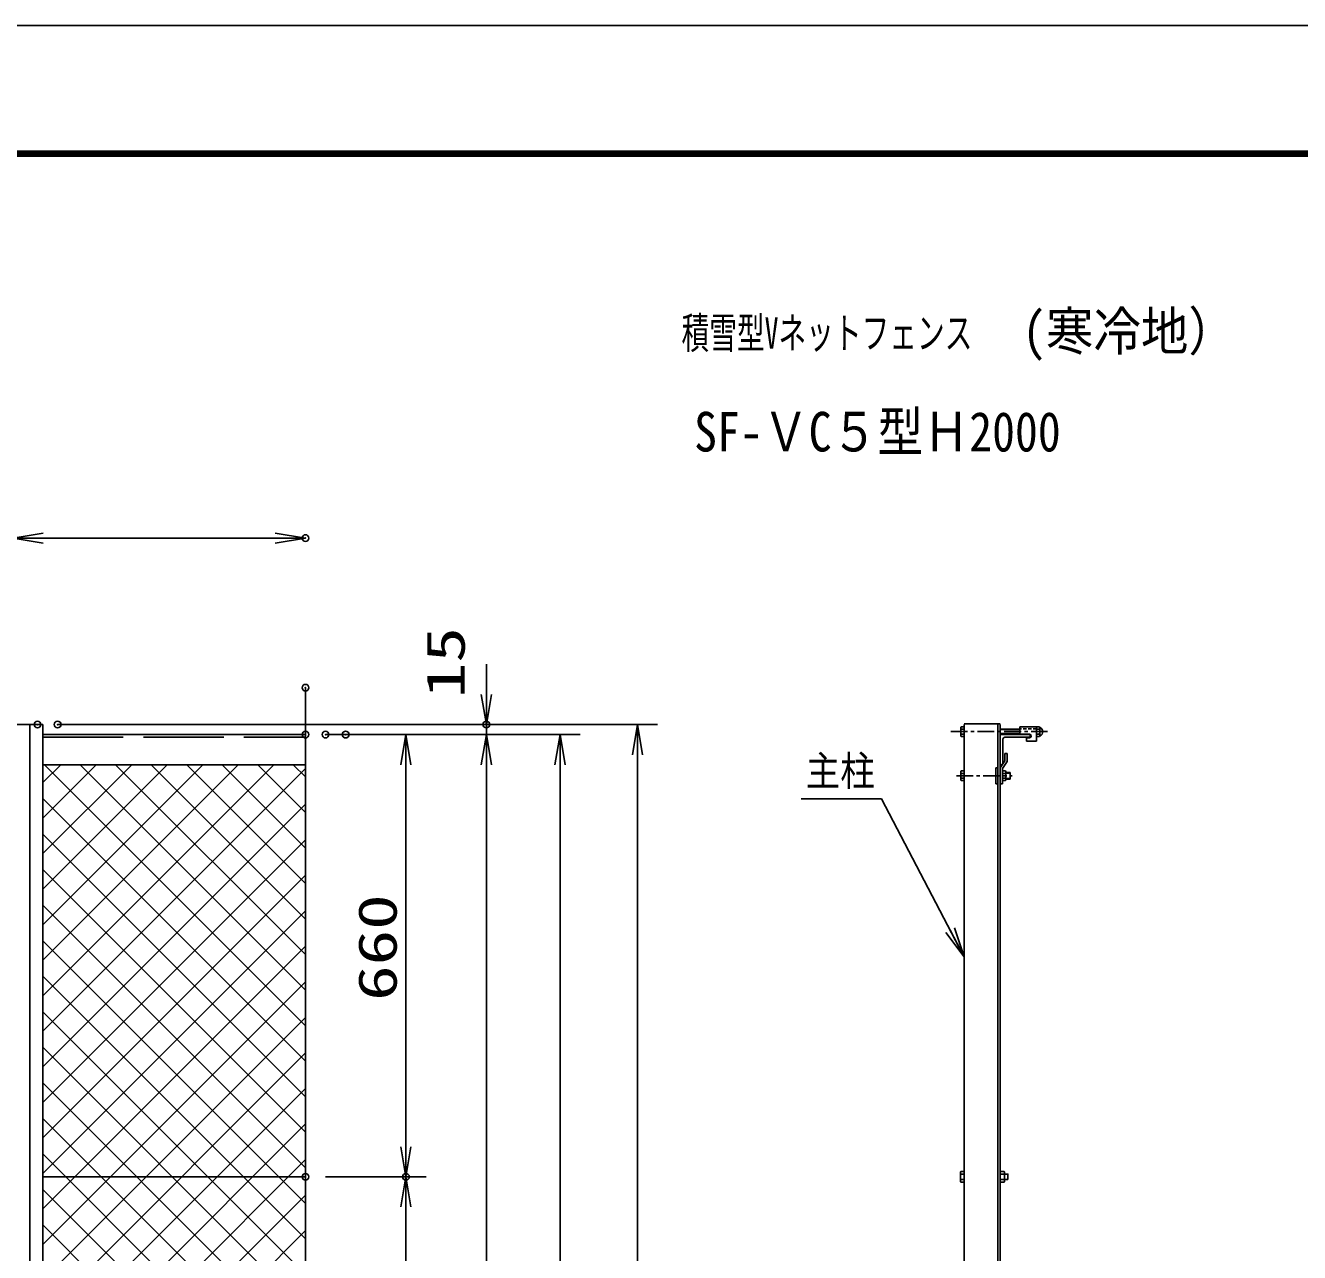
# Model space of a CAD drawing. Units: millimetres, scale not verified. Extents: x -4455 to 4455, y -3150 to 3150.
# Drawn here: x -1534 to 368, y 1319 to 3150 of the extents above; entities that cross this region are included whole.
import ezdxf
from ezdxf.enums import TextEntityAlignment as Align

# ---------------------------------------------------------------- set-up
doc = ezdxf.new("R2010")
doc.units = ezdxf.units.MM
doc.header["$LTSCALE"] = 20
doc.header["$PDMODE"] = 32
doc.header["$PDSIZE"] = 10
for name, pattern in [('DASHED', [7.5, 6, -1.5]), ('USER2', [2, 1.25, -0.25, 0.25, -0.25]), ('USER3', [0.375, 0.25, -0.125])]:
    doc.linetypes.add(name, pattern=pattern)
for name, color, linetype, lineweight in [('0-0_1', 7, 'Continuous', 25), ('0-1_2', 7, 'Continuous', 25), ('0-2_0', 4, 'Continuous', 25), ('0-4_EXTCNT-LMEC0', 2, 'Continuous', 25), ('0-6_EXTCNT-L', 1, 'Continuous', 25), ('0-7_WAKU', 7, 'Continuous', 25)]:
    doc.layers.add(name, color=color, linetype=linetype, lineweight=lineweight)
doc.layers.add('0-3_10', color=4, linetype='Continuous')
doc.layers.add('0-5_DEFPOINTS', color=7, linetype='Continuous')
doc.styles.add('ＭＳ ゴシック', font='')
doc.styles.get('ＭＳ ゴシック').set_extended_font_data('MS Gothic')

# ---------------------------------------------------------------- blocks, each defined once
blk = doc.blocks.new('DARROWS')
at = {"layer": '0-2_0', "color": 2}
blk.add_line((0, 0), (-19.982, 0), dxfattribs=at)
blk.add_lwpolyline([(-20, -3.333), (0, 0), (-20, 3.333)], dxfattribs=at)
blk = doc.blocks.new('X33')
at = {"layer": '0-2_0'}
for p, q in [((63878.6, 97819.7), (67592.3, 101533.4)), ((63878.6, 98880.4), (66531.6, 101533.4)), ((63878.6, 99941), (65470.9, 101533.4)), ((63878.6, 101001.7), (64410.3, 101533.4)), ((63878.6, 96759), (68652.9, 101533.4)), ((63878.6, 95698.4), (69713.6, 101533.4)), ((63878.6, 94637.7), (70774.3, 101533.4)), ((63878.6, 93577.1), (71718.6, 101417.1)), ((71718.6, 93744.4), (63929.6, 101533.4)), ((71718.6, 94805.1), (64990.3, 101533.4)), ((71718.6, 95865.7), (66050.9, 101533.4)), ((71718.6, 96926.4), (67111.6, 101533.4)), ((71718.6, 97987), (68172.2, 101533.4)), ((71718.6, 99047.7), (69232.9, 101533.4)), ((71718.6, 100108.4), (70293.6, 101533.4)), ((71718.6, 101169), (71354.2, 101533.4)), ((71718.6, 92683.7), (63878.6, 100523.8)), ((63878.6, 92516.4), (71718.6, 100356.4)), ((71718.6, 91623.1), (63878.6, 99463.1)), ((63878.6, 91455.7), (71718.6, 99295.8)), ((71718.6, 90562.4), (63878.6, 98402.4)), ((63878.6, 90395.1), (71718.6, 98235.1)), ((71718.6, 89501.8), (63878.6, 97341.8)), ((63878.6, 89334.4), (71718.6, 97174.4)), ((71718.6, 88441.1), (63878.6, 96281.1)), ((63878.6, 88273.8), (71718.6, 96113.8)), ((71718.6, 87380.4), (63878.6, 95220.5)), ((63878.6, 87213.1), (71718.6, 95053.1)), ((71718.6, 86319.8), (63878.6, 94159.8)), ((63878.6, 86152.4), (71718.6, 93992.5)), ((71718.6, 85259.1), (63878.6, 93099.1)), ((63878.6, 85091.8), (71718.6, 92931.8)), ((71718.6, 84198.5), (63878.6, 92038.5)), ((63878.6, 84031.1), (71718.6, 91871.1)), ((71718.6, 83137.8), (63878.6, 90977.8)), ((63878.6, 82970.5), (71718.6, 90810.5)), ((71718.6, 82077.1), (63878.6, 89917.2)), ((63878.6, 81909.8), (71718.6, 89749.8)), ((71718.6, 81016.5), (63878.6, 88856.5)), ((63878.6, 80849.1), (71718.6, 88689.2)), ((71718.6, 79955.8), (63878.6, 87795.8)), ((63878.6, 79788.5), (71718.6, 87628.5))]:
    blk.add_line(p, q, dxfattribs=at)

msp = doc.modelspace()

# ---------------------------------------------------------------- linework, layer by layer
at = {"layer": '0-0_1', "color": 4}
for p, q in [((-1116.34, 2161.71), (-1116.34, 2077.07)), ((-1116.34, 2077.07), (-1116.34, 422.01)), ((-70.66, 2034.05), (-64.06, 2034.05)), ((-70.66, 2026.37), (-64.06, 2026.37))]:
    msp.add_line(p, q, dxfattribs=at)
at = {"layer": '0-0_1'}
for p, q in [((-1527.84, -163.29), (-1527.84, 2106.71)), ((-1508.34, -163.29), (-1508.34, 2106.71)), ((-132.94, 2106.71), (-132.94, -163.29)), ((-82.44, -163.29), (-82.44, 2106.71)), ((-78.94, -163.29), (-78.94, 2106.71)), ((-1508.34, 2091.71), (-1116.34, 2091.71)), ((-71.94, 2063.71), (-68.74, 2063.71)), ((-71.94, 2063.71), (-71.94, 2052.71)), ((-68.74, 2063.71), (-68.74, 2051.74)), ((-1508.34, 2046.71), (-1116.34, 2046.71)), ((-85.74, 2042.21), (-85.74, 2018.21)), ((-85.74, 2042.21), (-82.44, 2042.21)), ((-71.94, 2052.71), (-78.94, 2042.21)), ((-78.94, 2042.21), (-78.94, 2018.21)), ((-68.74, 2051.74), (-75.74, 2041.24)), ((-75.74, 2041.24), (-75.74, 2018.21)), ((-85.74, 2018.21), (-82.44, 2018.21)), ((-78.94, 2018.21), (-75.74, 2018.21)), ((-70.66, 2035.01), (-64.06, 2035.01)), ((-70.66, 2025.41), (-64.06, 2025.41)), ((-64.06, 2035.01), (-64.06, 2025.41)), ((-1116.34, 1431.71), (-1508.34, 1431.71))]:
    msp.add_line(p, q, dxfattribs=at)
at = {"layer": '0-0_1', "color": 4, "linetype": 'USER2'}
for p, q in [((-152.94, 2096.21), (-8.19, 2096.21)), ((-144.27, 2030.21), (-61.21, 2030.21))]:
    msp.add_line(p, q, dxfattribs=at)
at = {"layer": '0-0_1', "linetype": 'DASHED'}
msp.add_line((-1508.34, 2087.71), (-1116.34, 2087.71), dxfattribs=at)
at = {"layer": '0-0_1'}
msp.add_arc((-22.4, 2096.09), 6.88, 294.0287, 66.50071, dxfattribs=at)
at = {"layer": '0-1_2'}
for p, q in [((-138.03, 2102.51), (-137.47, 2103.49)), ((-138.03, 2102.51), (-138.03, 2089.93)), ((-132.94, 2103.49), (-137.47, 2103.49)), ((-132.94, 2099.85), (-137.47, 2099.85)), ((-132.94, 2092.59), (-137.47, 2092.59)), ((-132.94, 2103.49), (-132.94, 2088.96)), ((-132.84, 2098.99), (-132.84, 2084.47)), ((-78.94, 2099.87), (-49.73, 2099.87)), ((-78.94, 2092.63), (-49.73, 2092.63)), ((-24.73, 2103.44), (-20.22, 2103.44)), ((-24.73, 2103.44), (-24.73, 2088.98)), ((-24.73, 2099.83), (-24.73, 2092.59)), ((-24.73, 2099.83), (-20.18, 2099.83)), ((-24.73, 2092.59), (-20.22, 2092.59)), ((-19.66, 2102.47), (-20.22, 2103.44)), ((-19.66, 2102.47), (-19.66, 2089.95)), ((-138.03, 2089.93), (-137.47, 2088.96)), ((-132.94, 2088.96), (-137.47, 2088.96)), ((-24.73, 2088.98), (-20.22, 2088.98)), ((-19.66, 2089.95), (-20.22, 2088.98)), ((-138.03, 2036.51), (-137.47, 2037.49)), ((-138.03, 2036.51), (-138.03, 2023.93)), ((-132.94, 2037.49), (-137.47, 2037.49)), ((-75.74, 2037.47), (-75.74, 2022.95)), ((-75.74, 2037.47), (-71.22, 2037.47)), ((-70.66, 2036.5), (-71.22, 2037.47)), ((-70.66, 2036.5), (-70.66, 2023.92)), ((-138.03, 2023.93), (-137.47, 2022.96)), ((-132.94, 2033.85), (-137.47, 2033.85)), ((-132.94, 2026.59), (-137.47, 2026.59)), ((-75.74, 2033.84), (-71.22, 2033.84)), ((-75.74, 2026.58), (-71.22, 2026.58)), ((-75.74, 2022.95), (-71.22, 2022.95)), ((-70.66, 2023.92), (-71.22, 2022.95)), ((-138.54, 1438.64), (-137.92, 1439.71)), ((-138.54, 1424.78), (-138.54, 1438.64)), ((-132.94, 1439.71), (-137.92, 1439.71)), ((-132.94, 1435.71), (-137.92, 1435.71)), ((-132.94, 1427.71), (-137.92, 1427.71)), ((-78.94, 1439.71), (-73.16, 1439.71)), ((-78.94, 1435.71), (-73.16, 1435.71)), ((-78.94, 1427.71), (-73.16, 1427.71)), ((-72.54, 1438.64), (-73.16, 1439.71)), ((-72.54, 1424.78), (-72.54, 1438.64)), ((-67.47, 1427.71), (-72.54, 1427.71)), ((-138.54, 1424.78), (-137.92, 1423.71)), ((-132.94, 1423.71), (-137.92, 1423.71)), ((-78.94, 1423.71), (-73.16, 1423.71)), ((-72.54, 1424.78), (-73.16, 1423.71))]:
    msp.add_line(p, q, dxfattribs=at)
at = {"layer": '0-1_2', "color": 4}
for p, q in [((-78.94, 2099.15), (-49.73, 2099.15)), ((-78.94, 2093.36), (-49.73, 2093.36))]:
    msp.add_line(p, q, dxfattribs=at)
at = {"layer": '0-1_2'}
for points in [[(-132.94, 2037.49), (-132.94, 2022.96), (-137.47, 2022.96)], [(-67.47, 1427.71), (-67.47, 1435.71), (-72.54, 1435.71)]]:
    msp.add_lwpolyline(points, dxfattribs=at)
for centre, radius, start, end in [((-126.05, 2096.22), 11.98, 162.34599, 197.64446), ((-131.46, 2089.93), 6.57, 156.11459, 180.00005), ((-131.46, 2102.51), 6.57, 180.00005, 203.88695), ((-32.71, 2096.32), 13.02, 343.38898, 15.69304), ((-26.2, 2089.95), 6.54, 0.00012, 23.96517), ((-26.2, 2102.47), 6.57, 336.37143, 0.00012), ((-131.46, 2036.51), 6.57, 180.00005, 203.88695), ((-77.22, 2036.5), 6.57, 336.11305, 359.99995), ((-126.05, 2030.22), 11.98, 162.34599, 197.64446), ((-131.46, 2023.93), 6.57, 156.11459, 180.00005), ((-82.64, 2030.21), 11.98, 342.35554, 17.65401), ((-77.22, 2023.92), 6.57, 359.99995, 23.88541), ((-131.31, 1438.64), 7.23, 179.99992, 203.88486), ((-125.35, 1431.71), 13.19, 162.35463, 197.65355), ((-131.31, 1424.78), 7.23, 156.1122, 179.99992), ((-79.77, 1438.64), 7.23, 336.12625, 0), ((-85.79, 1431.71), 13.25, 342.41266, 17.55417), ((-79.77, 1424.78), 7.23, 0, 23.88957)]:
    msp.add_arc(centre, radius, start, end, dxfattribs=at)
at = {"layer": '0-2_0', "color": 2}
for p, q in [((-846.26, 2151.71), (-846.26, 2196.71)), ((-846.26, 2091.71), (-846.26, 2106.71)), ((-846.26, 2046.71), (-846.26, 166.71)), ((-846.26, 2046.71), (-846.26, 2001.71)), ((-736.26, 2046.71), (-736.26, 136.71))]:
    msp.add_line(p, q, dxfattribs=at)
at = {"layer": '0-2_0', "color": 7}
for p, q in [((-1597.34, 2106.71), (-1508.34, 2106.71)), ((-132.94, 2108.01), (-78.94, 2108.01)), ((-24.73, 2103.51), (-49.73, 2103.51)), ((-49.73, 2103.51), (-49.73, 2092.11)), ((-24.73, 2103.51), (-24.73, 2081.91)), ((-78.94, 2091.71), (-33.94, 2091.71)), ((-78.94, 2041.41), (-78.94, 2086.41)), ((-74.94, 2049.71), (-74.94, 2084.71)), ((-71.94, 2087.71), (-36.94, 2087.71)), ((-35.33, 2092.11), (-49.73, 2092.11)), ((-24.73, 2081.91), (-39.73, 2081.91)), ((-33.94, 2091.71), (-33.94, 2090.71)), ((-77.94, 2046.71), (-78.94, 2046.71))]:
    msp.add_line(p, q, dxfattribs=at)
at = {"layer": '0-2_0', "color": 1}
for p, q in [((-1486.34, 2106.71), (-816.26, 2106.71)), ((-1056.34, 2091.71), (-816.26, 2091.71)), ((-1056.34, 2091.71), (-706.26, 2091.71)), ((-1026.34, 2091.71), (-816.26, 2091.71))]:
    msp.add_line(p, q, dxfattribs=at)
at = {"layer": '0-2_0', "color": 7, "linetype": 'USER3'}
msp.add_line((-24.73, 2100.31), (-49.73, 2100.31), dxfattribs=at)
at = {"layer": '0-2_0', "color": 7}
msp.add_lwpolyline([(-35.33, 2086.91), (-39.73, 2086.91), (-39.73, 2081.91)], dxfattribs=at)
for centre, radius, start, end in [((-71.94, 2084.71), 3, 90, 180), ((-36.94, 2090.71), 3, 270, 360), ((-35.33, 2089.51), 2.6, 270, 90), ((-77.94, 2049.71), 3, 270, 0)]:
    msp.add_arc(centre, radius, start, end, dxfattribs=at)
at = {"layer": '0-4_EXTCNT-LMEC0', "color": 1}
msp.add_line((-1456.34, 2106.71), (-590.6, 2106.71), dxfattribs=at)
at = {"layer": '0-4_EXTCNT-LMEC0'}
msp.add_line((-620.6, 2061.71), (-620.6, -118.29), dxfattribs=at)
at = {"layer": '0-5_DEFPOINTS'}
for p in [(-1116.34, 2385.04), (-1116.34, 2161.71), (-1516.34, 2106.71), (-1486.34, 2106.71), (-846.26, 2106.71), (-1116.34, 2091.71), (-1086.34, 2091.71), (-1056.34, 2091.71), (-1116.34, 1431.71), (-966.34, 1431.71)]:
    msp.add_point(p, dxfattribs=at)
at = {"layer": '0-6_EXTCNT-L', "color": 2}
for p, q in [((-1507.84, 2385.04), (-1161.34, 2385.04)), ((-966.34, 2046.71), (-966.34, 1476.71)), ((-966.34, 1386.71), (-966.34, 826.71))]:
    msp.add_line(p, q, dxfattribs=at)
at = {"layer": '0-6_EXTCNT-L'}
for p, q in [((-1086.34, 2091.71), (-936.34, 2091.71)), ((-1086.34, 1431.71), (-936.34, 1431.71)), ((-1086.34, 1431.71), (-936.34, 1431.71))]:
    msp.add_line(p, q, dxfattribs=at)
at = {"layer": '0-6_EXTCNT-L', "color": 4}
msp.add_lwpolyline([(-376.16, 1995.96), (-256.33, 1995.96), (-134.33, 1762.58)], dxfattribs=at)
at = {"layer": '0-7_WAKU', "color": 3}
msp.add_lwpolyline([(-4455, 3150), (4455, 3150), (4455, -3150), (-4455, -3150)], close=True, dxfattribs=at)
at = {"layer": '0-7_WAKU'}
for points in [[(-4155, 2962.5), (4155, 2962.5), (4155, -2962.5), (-4155, -2962.5)], [(-4153.13, 2960.62), (4153.12, 2960.62), (4153.12, -2960.63), (-4153.13, -2960.63)], [(-4151.25, 2958.75), (4151.25, 2958.75), (4151.25, -2958.75), (-4151.25, -2958.75)], [(-4149.38, 2956.87), (4149.37, 2956.87), (4149.37, -2956.88), (-4149.38, -2956.88)], [(-4147.5, 2955), (4147.5, 2955), (4147.5, -2955), (-4147.5, -2955)]]:
    msp.add_lwpolyline(points, close=True, dxfattribs=at)

# ---------------------------------------------------------------- block references
at = {"layer": '0-2_0', "xscale": 2.25, "yscale": 2.25}
for p, rotation in [((-846.26, 2106.71), 270), ((-846.26, 2091.71), 90), ((-846.26, 2091.71), 90), ((-736.26, 2091.71), 90)]:
    msp.add_blockref('DARROWS', p, dxfattribs=dict(at, rotation=rotation))
at = {"layer": '0-4_EXTCNT-LMEC0', "xscale": 2.25, "yscale": 2.25, "rotation": 90}
msp.add_blockref('DARROWS', (-620.6, 2106.71), dxfattribs=at)
at = {"layer": '0-6_EXTCNT-L', "xscale": 2.25, "yscale": 2.25}
for p, rotation in [((-1552.84, 2385.04), 180), ((-966.34, 2091.71), 90), ((-132.94, 1759.92), 297.5984), ((-966.34, 1431.71), 270), ((-966.34, 1431.71), 90)]:
    msp.add_blockref('DARROWS', p, dxfattribs=dict(at, rotation=rotation))
at = {"layer": '0-6_EXTCNT-L'}
for name, p, xscale, yscale in [('DARROWS', (-1116.34, 2385.04), 2.25, 2.25), ('X33', (-4702.26, -3029.96), 0.05, 0.05)]:
    msp.add_blockref(name, p, dxfattribs=dict(at, xscale=xscale, yscale=yscale))

# ---------------------------------------------------------------- texts
at = {"layer": '0-0_1', "color": 4, "style": 'ＭＳ ゴシック', "width": 0.85}
msp.add_text('主柱', height=44.46, dxfattribs=at).set_placement((-369.43, 2002.1), align=Align.BOTTOM_LEFT)
at = {"layer": '0-2_0', "color": 3, "style": 'ＭＳ ゴシック', "width": 1.35}
msp.add_text('15', height=57.77, rotation=90, dxfattribs=at).set_placement((-861.16, 2146.04), align=Align.BOTTOM_LEFT)
at = {"layer": '0-3_10', "style": 'ＭＳ ゴシック'}
for s, height, width, p in [('積雪型Vネットフェンス', 46.65, 0.65, (-554.83, 2653.82)), ('SF-ＶC５型Ｈ2000', 59.09, 0.85, (-536.05, 2496.53))]:
    msp.add_text(s, height=height, dxfattribs=dict(at, width=width)).set_placement(p, align=Align.BOTTOM_LEFT)
at = {"layer": '0-6_EXTCNT-L', "color": 4, "style": 'ＭＳ ゴシック', "width": 0.9}
msp.add_text('(寒冷地）', height=57.73, dxfattribs=at).set_placement((-46.05, 2647.64), align=Align.BOTTOM_LEFT)
at = {"layer": '0-6_EXTCNT-L', "color": 3, "style": 'ＭＳ ゴシック', "width": 1.35}
msp.add_text('660', height=57.77, rotation=90, dxfattribs=at).set_placement((-962.73, 1694.21), align=Align.BOTTOM_LEFT)

doc.saveas('drawing.dxf')
